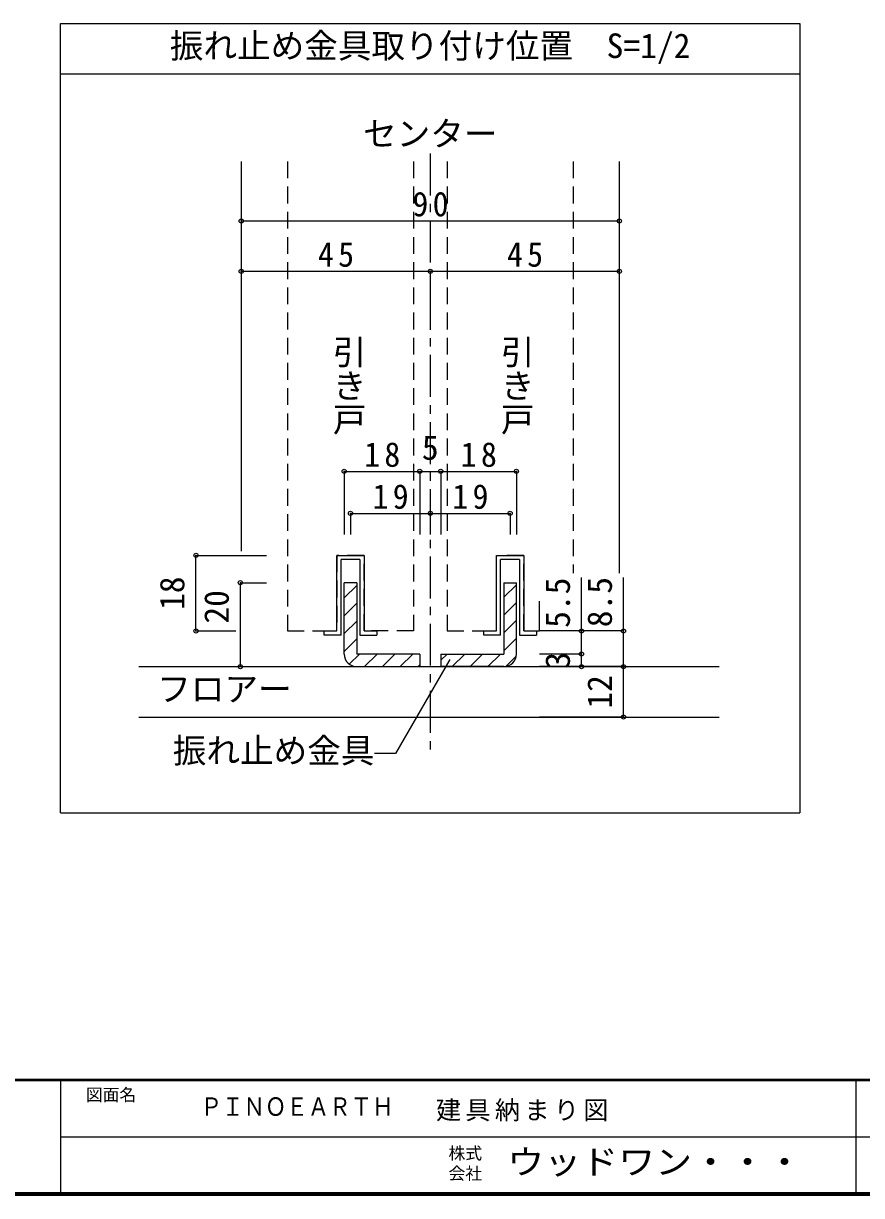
# Model space of a CAD drawing. Units: millimetres, scale not verified, with parts at other scales. Extents: x -973 to 977, y -718 to 696.
# Drawn here: x -20 to 478, y -701 to -3 of the extents above; entities that cross this region are included whole.
import ezdxf
from ezdxf.enums import TextEntityAlignment as Align

# ---------------------------------------------------------------- set-up
doc = ezdxf.new("R2010")
doc.units = ezdxf.units.MM
doc.header["$LTSCALE"] = 5
doc.header["$PDMODE"] = 32
doc.header["$PDSIZE"] = 2.5
doc.linetypes.add('CHAIN1', pattern=[8, 5, -1, 1, -1])
doc.linetypes.add('DASHED2', pattern=[3, 2, -1])
for name, color, linetype in [('0-A_文字', 3, 'Continuous'), ('1-1_通り芯', 4, 'CHAIN1'), ('1-3_仕上げ', 2, 'Continuous'), ('1-4_枠', 4, 'CHAIN1'), ('1-6_扉', 7, 'DASHED2'), ('1-7_金物', 7, 'Continuous'), ('1-A_文字', 7, 'Continuous'), ('1-B_寸法', 7, 'Continuous'), ('F-0_補助線', 7, 'Continuous'), ('F-1_枠', 6, 'Continuous'), ('F-A_文字', 7, 'Continuous')]:
    doc.layers.add(name, color=color, linetype=linetype)
doc.styles.add('@ＭＳ ゴシック', font='')
doc.styles.add('ＭＳ ゴシック', font='')
doc.styles.get('@ＭＳ ゴシック').set_extended_font_data('@MS Gothic')
doc.styles.get('ＭＳ ゴシック').set_extended_font_data('MS Gothic')

msp = doc.modelspace()

# ---------------------------------------------------------------- linework, layer by layer
at = {"layer": '0-A_文字'}
for p, q in [((1.653, -473), (1.653, -3)), ((1.653, -3), (441.653, -3)), ((441.653, -3), (441.653, -473)), ((1.653, -33), (441.653, -33)), ((1.653, -473), (441.653, -473))]:
    msp.add_line(p, q, dxfattribs=at)
at = {"layer": '1-1_通り芯'}
msp.add_line((221.653, -80.352), (221.653, -438.29), dxfattribs=at)
at = {"layer": '1-3_仕上げ'}
for p, q in [((48.147, -385.943), (393.641, -385.943)), ((48.147, -415.943), (393.641, -415.943))]:
    msp.add_line(p, q, dxfattribs=at)
at = {"layer": '1-4_枠', "color": 3, "linetype": 'Continuous'}
for p, q in [((109.153, -85.152), (109.153, -317.193)), ((334.153, -85.152), (334.153, -330.349))]:
    msp.add_line(p, q, dxfattribs=at)
at = {"layer": '1-6_扉'}
for p, q in [((136.653, -85.152), (136.653, -364.693)), ((211.653, -85.152), (211.653, -364.693)), ((231.653, -85.152), (231.653, -364.693)), ((306.653, -85.152), (306.653, -330.349)), ((166.028, -319.693), (166.028, -364.693)), ((182.278, -319.693), (166.028, -319.693)), ((261.028, -364.693), (261.028, -319.693)), ((277.278, -319.693), (263.528, -319.693)), ((277.278, -364.693), (277.278, -319.693)), ((136.653, -364.693), (166.028, -364.693)), ((231.653, -364.693), (261.028, -364.693)), ((277.278, -364.693), (284.153, -364.693)), ((284.776, -364.693), (286.653, -364.693))]:
    msp.add_line(p, q, dxfattribs=at)
msp.add_lwpolyline([(211.653, -364.693), (182.278, -364.693), (182.278, -319.693)], dxfattribs=at)
at = {"layer": '1-7_金物'}
for p, q in [((166.026, -364.693), (166.026, -319.693)), ((166.026, -319.693), (182.276, -319.693)), ((182.276, -319.693), (182.276, -364.693)), ((261.026, -364.693), (261.026, -319.693)), ((261.026, -319.693), (277.276, -319.693)), ((277.276, -319.693), (277.276, -364.693)), ((168.526, -367.193), (168.526, -322.193)), ((179.776, -322.193), (168.526, -322.193)), ((179.776, -322.193), (179.776, -367.193)), ((263.526, -367.193), (263.526, -322.193)), ((274.776, -322.193), (263.526, -322.193)), ((274.776, -322.193), (274.776, -367.193)), ((158.526, -364.693), (166.026, -364.693)), ((158.526, -367.193), (158.526, -364.693)), ((168.526, -367.193), (158.526, -367.193)), ((179.776, -367.193), (189.776, -367.193)), ((182.276, -364.693), (189.776, -364.693)), ((189.776, -364.693), (189.776, -367.193)), ((253.526, -364.693), (261.026, -364.693)), ((253.526, -367.193), (253.526, -364.693)), ((263.526, -367.193), (253.526, -367.193)), ((274.776, -367.193), (284.776, -367.193)), ((277.276, -364.693), (284.776, -364.693)), ((284.776, -364.693), (284.776, -367.193))]:
    msp.add_line(p, q, dxfattribs=at)
at = {"layer": '1-7_金物', "color": 3}
for p, q in [((177.901, -335.943), (170.401, -335.943)), ((170.401, -378.443), (170.401, -335.943)), ((177.901, -335.943), (177.901, -378.443)), ((265.401, -335.943), (272.901, -335.943)), ((265.401, -335.943), (265.401, -378.443)), ((272.901, -378.443), (272.901, -335.943)), ((215.401, -378.443), (177.901, -378.443)), ((215.401, -378.443), (215.401, -385.943)), ((227.901, -378.443), (227.901, -385.943)), ((227.901, -378.443), (265.401, -378.443)), ((177.901, -385.943), (215.401, -385.943)), ((265.401, -385.943), (227.901, -385.943))]:
    msp.add_line(p, q, dxfattribs=at)
at = {"layer": '1-7_金物', "color": 4}
for p, q in [((170.401, -345.056), (177.901, -337.556)), ((265.401, -344.649), (272.901, -337.149)), ((170.401, -355.663), (177.901, -348.163)), ((265.401, -355.255), (272.901, -347.755)), ((170.401, -366.269), (177.901, -358.769)), ((265.401, -365.862), (272.901, -358.362)), ((170.401, -376.876), (177.901, -369.376)), ((265.401, -376.468), (272.901, -368.968)), ((173.424, -384.46), (179.441, -378.443)), ((182.547, -385.943), (190.047, -378.443)), ((193.154, -385.943), (200.654, -378.443)), ((203.761, -385.943), (211.261, -378.443)), ((227.901, -382.149), (231.607, -378.443)), ((234.714, -385.943), (242.213, -378.443)), ((245.32, -385.943), (252.82, -378.443)), ((255.927, -385.943), (263.427, -378.443)), ((266.635, -385.841), (272.801, -379.675)), ((214.367, -385.943), (215.399, -384.911))]:
    msp.add_line(p, q, dxfattribs=at)
at = {"layer": '1-7_金物', "color": 3}
for centre, start, end in [((177.901, -378.443), 180, 270), ((265.401, -378.443), 270, 0)]:
    msp.add_arc(centre, 7.5, start, end, dxfattribs=at)
at = {"layer": '1-A_文字'}
for p, q in [((233.202, -381.706), (200.91, -437.637)), ((200.91, -437.637), (188.41, -437.637))]:
    msp.add_line(p, q, dxfattribs=at)
at = {"layer": '1-B_寸法', "color": 4}
for p, q in [((109.153, -120.581), (334.153, -120.581)), ((109.153, -150.581), (221.653, -150.581)), ((109.153, -150.581), (109.153, -175.581)), ((221.653, -150.581), (221.653, -175.581)), ((221.653, -150.581), (334.153, -150.581)), ((334.153, -150.581), (334.153, -175.581)), ((170.403, -269.693), (215.401, -269.693)), ((170.403, -269.693), (170.403, -307.193)), ((215.401, -269.693), (215.401, -307.193)), ((215.401, -269.693), (227.903, -269.693)), ((227.903, -269.693), (227.903, -307.193)), ((227.903, -269.693), (272.903, -269.693)), ((272.903, -269.693), (272.903, -307.193)), ((174.153, -294.693), (221.653, -294.693)), ((174.153, -294.693), (174.153, -307.193)), ((221.653, -294.693), (221.653, -307.193)), ((221.653, -294.693), (269.153, -294.693)), ((269.153, -294.693), (269.153, -307.193)), ((82.207, -364.693), (82.207, -319.693)), ((82.207, -319.693), (124.153, -319.693)), ((311.653, -378.443), (311.653, -332.849)), ((336.653, -385.943), (336.653, -332.849)), ((108.623, -385.943), (108.623, -335.943)), ((108.623, -335.943), (124.153, -335.943)), ((286.653, -364.693), (286.653, -346.871)), ((82.207, -364.693), (105.987, -364.693)), ((336.653, -364.693), (286.653, -364.693)), ((311.653, -378.443), (286.653, -378.443)), ((311.653, -385.943), (311.653, -378.443)), ((108.623, -385.943), (124.153, -385.943)), ((336.653, -385.943), (286.653, -385.943)), ((336.653, -415.943), (336.653, -385.943)), ((336.653, -415.943), (286.653, -415.943))]:
    msp.add_line(p, q, dxfattribs=at)
at = {"layer": '1-B_寸法'}
for p in [(109.153, -120.581), (334.153, -120.581), (109.153, -150.581), (221.653, -150.581), (334.153, -150.581), (170.403, -269.693), (215.401, -269.693), (227.903, -269.693), (272.903, -269.693), (174.153, -294.693), (221.653, -294.693), (269.153, -294.693), (82.207, -319.693), (108.623, -335.943), (82.207, -364.693), (311.653, -364.693), (336.653, -364.693), (311.653, -378.443), (108.623, -385.943), (311.653, -385.943), (336.653, -385.943), (336.653, -415.943)]:
    msp.add_point(p, dxfattribs=at)
at = {"layer": 'F-1_枠'}
for p, q in [((976.653, -631.667), (-973.347, -631.667)), ((976.653, -632.5), (-973.347, -632.5)), ((1.653, -632.5), (1.653, -699.167)), ((474.986, -632.5), (474.986, -699.167)), ((1.653, -665.833), (974.986, -665.834)), ((976.653, -699.167), (-973.347, -699.167)), ((976.653, -700), (-973.347, -700)), ((976.653, -700.833), (-973.347, -700.833))]:
    msp.add_line(p, q, dxfattribs=at)

# ---------------------------------------------------------------- texts
at = {"layer": '0-A_文字', "color": 7, "style": 'ＭＳ ゴシック'}
msp.add_text('振れ止め金具取り付け位置\u3000S=1/2', height=14.66, dxfattribs=at).set_placement((66.653, -28), align=Align.BOTTOM_LEFT)
at = {"layer": '1-A_文字', "style": 'ＭＳ ゴシック'}
for s, p in [('センター', (181.653, -80.352)), ('フロアー', (59.16, -410.943)), ('振れ止め金具', (68.41, -447.637))]:
    msp.add_text(s, height=14.66, dxfattribs=at).set_placement(p, align=Align.BOTTOM_LEFT)
at = {"layer": '1-A_文字', "style": '@ＭＳ ゴシック'}
for p in [(161.653, -188.511), (261.653, -188.511)]:
    msp.add_text('引き戸', height=14.66, rotation=270, dxfattribs=at).set_placement(p, align=Align.BOTTOM_LEFT)
at = {"layer": '1-B_寸法', "style": 'ＭＳ ゴシック'}
msp.add_text('5', height=14.66, dxfattribs=at).set_placement((216.652, -267.193), align=Align.BOTTOM_LEFT)
for s, p in [('18', (79.707, -352.193)), ('5.5', (309.153, -362.849)), ('8.5', (334.153, -362.491)), ('20', (106.123, -360.318)), ('3', (309.153, -387.193)), ('12', (334.153, -410.943))]:
    msp.add_text(s, height=14.66, rotation=90, dxfattribs=at).set_placement(p, align=Align.BOTTOM_LEFT)
at = {"layer": '1-B_寸法', "char_height": 14.66, "attachment_point": 7, "style": 'ＭＳ ゴシック'}
for s, insert in [('\\T1.27;\\W0.95;90', (211.028, -118.081)), ('\\T1.27;\\W0.95;45', (154.778, -148.081)), ('\\T1.27;\\W0.95;45', (267.278, -148.081)), ('\\T1.27;\\W0.95;18', (182.277, -267.193)), ('\\T1.27;\\W0.95;18', (239.778, -267.193)), ('\\T1.27;\\W0.95;19', (187.278, -292.193)), ('\\T1.27;\\W0.95;19', (234.778, -292.193))]:
    msp.add_mtext(s, dxfattribs=dict(at, insert=insert))
at = {"layer": 'F-0_補助線', "style": 'ＭＳ ゴシック', "width": 0.85}
msp.add_text('ＰＩＮＯＥＡＲＴＨ', height=11, dxfattribs=at).set_placement((84.986, -656.667), align=Align.BOTTOM_LEFT)
at = {"layer": 'F-0_補助線', "insert": (224.986, -656.667), "char_height": 11, "attachment_point": 7, "style": 'ＭＳ ゴシック'}
msp.add_mtext('\\T1.17;建具納まり図', dxfattribs=at)
at = {"layer": 'F-A_文字', "style": 'ＭＳ ゴシック'}
for s, p in [('図面名', (16.653, -646.667)), ('株式', (232.486, -681.5)), ('会社', (232.486, -693.5))]:
    msp.add_text(s, height=7.331, dxfattribs=at).set_placement(p, align=Align.BOTTOM_LEFT)
at = {"layer": 'F-A_文字', "style": 'ＭＳ ゴシック', "width": 1.1}
msp.add_text('ウッドワン・・・', height=14.66, dxfattribs=at).set_placement((267.486, -692.5), align=Align.BOTTOM_LEFT)

doc.saveas('drawing.dxf')
